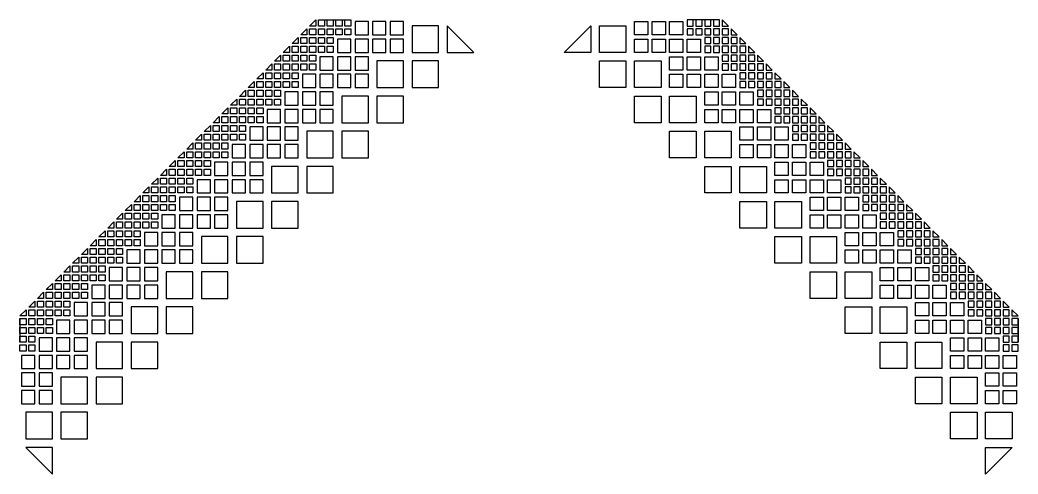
# Model space of a CAD drawing. Header units: inches. Extents: x -13.8 to 13.8, y -19.6 to 17.4.
# Drawn here: x -9.869 to -8.18, y -19.592 to -18.825 of the extents above; entities that cross this region are included whole.
import ezdxf

# ---------------------------------------------------------------- set-up
doc = ezdxf.new("R2010")
doc.units = ezdxf.units.IN
doc.header["$MEASUREMENT"] = 0

msp = doc.modelspace()

# ---------------------------------------------------------------- linework, layer by layer
for p, q in [((-9.364, -18.8246), (-9.3091, -18.8246)), ((-8.6853, -18.8246), (-8.7402, -18.8246)), ((-9.8689, -19.3295), (-9.8689, -19.3695)), ((-8.1804, -19.3295), (-8.1804, -19.3695))]:
    msp.add_line(p, q)
for points in [[(-9.3685, -18.8349), (-9.3788, -18.8349), (-9.3685, -18.8246)], [(-9.364, -18.8349), (-9.364, -18.8246), (-9.3536, -18.8246), (-9.3536, -18.8349)], [(-9.3491, -18.8349), (-9.3491, -18.8246), (-9.3388, -18.8246), (-9.3388, -18.8349)], [(-9.3343, -18.8349), (-9.3343, -18.8246), (-9.3239, -18.8246), (-9.3239, -18.8349)], [(-9.3194, -18.8246), (-9.3091, -18.8246), (-9.3091, -18.8349), (-9.3194, -18.8349)], [(-8.7299, -18.8246), (-8.7402, -18.8246), (-8.7402, -18.8349), (-8.7299, -18.8349)], [(-8.715, -18.8349), (-8.715, -18.8246), (-8.7254, -18.8246), (-8.7254, -18.8349)], [(-8.7002, -18.8349), (-8.7002, -18.8246), (-8.7105, -18.8246), (-8.7105, -18.8349)], [(-8.6853, -18.8349), (-8.6853, -18.8246), (-8.6957, -18.8246), (-8.6957, -18.8349)], [(-8.6808, -18.8349), (-8.6705, -18.8349), (-8.6808, -18.8246)], [(-9.3833, -18.8498), (-9.3937, -18.8498), (-9.3833, -18.8394)], [(-9.3788, -18.8498), (-9.3788, -18.8394), (-9.3685, -18.8394), (-9.3685, -18.8498)], [(-9.364, -18.8498), (-9.364, -18.8394), (-9.3536, -18.8394), (-9.3536, -18.8498)], [(-9.3491, -18.8498), (-9.3491, -18.8394), (-9.3388, -18.8394), (-9.3388, -18.8498)], [(-9.3239, -18.8394), (-9.3239, -18.8498), (-9.3343, -18.8498), (-9.3343, -18.8394)], [(-9.3091, -18.8498), (-9.3194, -18.8498), (-9.3194, -18.8394), (-9.3091, -18.8394)], [(-9.3019, -18.8498), (-9.2794, -18.8498), (-9.2794, -18.8273), (-9.3019, -18.8273)], [(-9.2497, -18.8498), (-9.2497, -18.8273), (-9.2722, -18.8273), (-9.2722, -18.8498)], [(-9.2425, -18.8498), (-9.22, -18.8498), (-9.22, -18.8273), (-9.2425, -18.8273)], [(-9.2056, -18.8345), (-9.2056, -18.8795), (-9.1606, -18.8795), (-9.1606, -18.8345)], [(-9.1462, -18.8795), (-9.1012, -18.8795), (-9.1462, -18.8345)], [(-8.9031, -18.8795), (-8.9481, -18.8795), (-8.9031, -18.8345)], [(-8.8437, -18.8345), (-8.8437, -18.8795), (-8.8887, -18.8795), (-8.8887, -18.8345)], [(-8.8068, -18.8498), (-8.8293, -18.8498), (-8.8293, -18.8273), (-8.8068, -18.8273)], [(-8.7996, -18.8498), (-8.7996, -18.8273), (-8.7771, -18.8273), (-8.7771, -18.8498)], [(-8.7474, -18.8498), (-8.7699, -18.8498), (-8.7699, -18.8273), (-8.7474, -18.8273)], [(-8.7402, -18.8498), (-8.7299, -18.8498), (-8.7299, -18.8394), (-8.7402, -18.8394)], [(-8.7254, -18.8394), (-8.7254, -18.8498), (-8.715, -18.8498), (-8.715, -18.8394)], [(-8.7002, -18.8498), (-8.7002, -18.8394), (-8.7105, -18.8394), (-8.7105, -18.8498)], [(-8.6853, -18.8498), (-8.6853, -18.8394), (-8.6957, -18.8394), (-8.6957, -18.8498)], [(-8.6705, -18.8498), (-8.6705, -18.8394), (-8.6808, -18.8394), (-8.6808, -18.8498)], [(-8.666, -18.8498), (-8.6556, -18.8498), (-8.666, -18.8394)], [(-9.3982, -18.8646), (-9.4085, -18.8646), (-9.3982, -18.8543)], [(-9.3937, -18.8646), (-9.3937, -18.8543), (-9.3833, -18.8543), (-9.3833, -18.8646)], [(-9.3788, -18.8646), (-9.3788, -18.8543), (-9.3685, -18.8543), (-9.3685, -18.8646)], [(-9.364, -18.8646), (-9.364, -18.8543), (-9.3536, -18.8543), (-9.3536, -18.8646)], [(-9.3491, -18.8543), (-9.3388, -18.8543), (-9.3388, -18.8646), (-9.3491, -18.8646)], [(-9.3316, -18.8795), (-9.3091, -18.8795), (-9.3091, -18.857), (-9.3316, -18.857)], [(-9.2794, -18.8795), (-9.2794, -18.857), (-9.3019, -18.857), (-9.3019, -18.8795)], [(-9.2722, -18.8795), (-9.2497, -18.8795), (-9.2497, -18.857), (-9.2722, -18.857)], [(-9.22, -18.8795), (-9.22, -18.857), (-9.2425, -18.857), (-9.2425, -18.8795)], [(-8.8293, -18.8795), (-8.8293, -18.857), (-8.8068, -18.857), (-8.8068, -18.8795)], [(-8.7771, -18.8795), (-8.7996, -18.8795), (-8.7996, -18.857), (-8.7771, -18.857)], [(-8.7699, -18.8795), (-8.7699, -18.857), (-8.7474, -18.857), (-8.7474, -18.8795)], [(-8.7177, -18.8795), (-8.7402, -18.8795), (-8.7402, -18.857), (-8.7177, -18.857)], [(-8.7002, -18.8543), (-8.7105, -18.8543), (-8.7105, -18.8646), (-8.7002, -18.8646)], [(-8.6853, -18.8646), (-8.6853, -18.8543), (-8.6957, -18.8543), (-8.6957, -18.8646)], [(-8.6705, -18.8646), (-8.6705, -18.8543), (-8.6808, -18.8543), (-8.6808, -18.8646)], [(-8.6556, -18.8646), (-8.6556, -18.8543), (-8.666, -18.8543), (-8.666, -18.8646)], [(-8.6511, -18.8646), (-8.6408, -18.8646), (-8.6511, -18.8543)], [(-9.413, -18.8795), (-9.4234, -18.8795), (-9.413, -18.8691)], [(-9.4085, -18.8795), (-9.4085, -18.8691), (-9.3982, -18.8691), (-9.3982, -18.8795)], [(-9.3937, -18.8795), (-9.3937, -18.8691), (-9.3833, -18.8691), (-9.3833, -18.8795)], [(-9.3788, -18.8795), (-9.3788, -18.8691), (-9.3685, -18.8691), (-9.3685, -18.8795)], [(-9.3536, -18.8691), (-9.3536, -18.8795), (-9.364, -18.8795), (-9.364, -18.8691)], [(-9.3388, -18.8795), (-9.3491, -18.8795), (-9.3491, -18.8691), (-9.3388, -18.8691)], [(-8.7105, -18.8795), (-8.7002, -18.8795), (-8.7002, -18.8691), (-8.7105, -18.8691)], [(-8.6957, -18.8691), (-8.6957, -18.8795), (-8.6853, -18.8795), (-8.6853, -18.8691)], [(-8.6705, -18.8795), (-8.6705, -18.8691), (-8.6808, -18.8691), (-8.6808, -18.8795)], [(-8.6556, -18.8795), (-8.6556, -18.8691), (-8.666, -18.8691), (-8.666, -18.8795)], [(-8.6408, -18.8795), (-8.6408, -18.8691), (-8.6511, -18.8691), (-8.6511, -18.8795)], [(-8.6363, -18.8795), (-8.6259, -18.8795), (-8.6363, -18.8691)], [(-9.4279, -18.8943), (-9.4382, -18.8943), (-9.4279, -18.884)], [(-9.4234, -18.8943), (-9.4234, -18.884), (-9.413, -18.884), (-9.413, -18.8943)], [(-9.4085, -18.8943), (-9.4085, -18.884), (-9.3982, -18.884), (-9.3982, -18.8943)], [(-9.3937, -18.8943), (-9.3937, -18.884), (-9.3833, -18.884), (-9.3833, -18.8943)], [(-9.3788, -18.884), (-9.3685, -18.884), (-9.3685, -18.8943), (-9.3788, -18.8943)], [(-9.3613, -18.9092), (-9.3388, -18.9092), (-9.3388, -18.8867), (-9.3613, -18.8867)], [(-9.3091, -18.9092), (-9.3091, -18.8867), (-9.3316, -18.8867), (-9.3316, -18.9092)], [(-9.3019, -18.9092), (-9.2794, -18.9092), (-9.2794, -18.8867), (-9.3019, -18.8867)], [(-8.7474, -18.9092), (-8.7699, -18.9092), (-8.7699, -18.8867), (-8.7474, -18.8867)], [(-8.7402, -18.9092), (-8.7402, -18.8867), (-8.7177, -18.8867), (-8.7177, -18.9092)], [(-8.688, -18.9092), (-8.7105, -18.9092), (-8.7105, -18.8867), (-8.688, -18.8867)], [(-8.6705, -18.884), (-8.6808, -18.884), (-8.6808, -18.8943), (-8.6705, -18.8943)], [(-8.6556, -18.8943), (-8.6556, -18.884), (-8.666, -18.884), (-8.666, -18.8943)], [(-8.6408, -18.8943), (-8.6408, -18.884), (-8.6511, -18.884), (-8.6511, -18.8943)], [(-8.6259, -18.8943), (-8.6259, -18.884), (-8.6363, -18.884), (-8.6363, -18.8943)], [(-8.6214, -18.8943), (-8.6111, -18.8943), (-8.6214, -18.884)], [(-9.4427, -18.9092), (-9.4531, -18.9092), (-9.4427, -18.8988)], [(-9.4382, -18.9092), (-9.4382, -18.8988), (-9.4279, -18.8988), (-9.4279, -18.9092)], [(-9.4234, -18.9092), (-9.4234, -18.8988), (-9.413, -18.8988), (-9.413, -18.9092)], [(-9.4085, -18.9092), (-9.4085, -18.8988), (-9.3982, -18.8988), (-9.3982, -18.9092)], [(-9.3833, -18.8988), (-9.3833, -18.9092), (-9.3937, -18.9092), (-9.3937, -18.8988)], [(-9.3685, -18.9092), (-9.3788, -18.9092), (-9.3788, -18.8988), (-9.3685, -18.8988)], [(-9.22, -18.8939), (-9.265, -18.8939), (-9.265, -18.9389), (-9.22, -18.9389)], [(-9.2056, -18.9389), (-9.1606, -18.9389), (-9.1606, -18.8939), (-9.2056, -18.8939)], [(-8.8437, -18.9389), (-8.8887, -18.9389), (-8.8887, -18.8939), (-8.8437, -18.8939)], [(-8.8293, -18.8939), (-8.7843, -18.8939), (-8.7843, -18.9389), (-8.8293, -18.9389)], [(-8.6808, -18.9092), (-8.6705, -18.9092), (-8.6705, -18.8988), (-8.6808, -18.8988)], [(-8.666, -18.8988), (-8.666, -18.9092), (-8.6556, -18.9092), (-8.6556, -18.8988)], [(-8.6408, -18.9092), (-8.6408, -18.8988), (-8.6511, -18.8988), (-8.6511, -18.9092)], [(-8.6259, -18.9092), (-8.6259, -18.8988), (-8.6363, -18.8988), (-8.6363, -18.9092)], [(-8.6111, -18.9092), (-8.6111, -18.8988), (-8.6214, -18.8988), (-8.6214, -18.9092)], [(-8.6066, -18.9092), (-8.5962, -18.9092), (-8.6066, -18.8988)], [(-9.4576, -18.924), (-9.4679, -18.924), (-9.4576, -18.9137)], [(-9.4531, -18.924), (-9.4531, -18.9137), (-9.4427, -18.9137), (-9.4427, -18.924)], [(-9.4382, -18.924), (-9.4382, -18.9137), (-9.4279, -18.9137), (-9.4279, -18.924)], [(-9.4234, -18.924), (-9.4234, -18.9137), (-9.413, -18.9137), (-9.413, -18.924)], [(-9.4085, -18.9137), (-9.3982, -18.9137), (-9.3982, -18.924), (-9.4085, -18.924)], [(-9.391, -18.9389), (-9.3685, -18.9389), (-9.3685, -18.9164), (-9.391, -18.9164)], [(-9.3388, -18.9389), (-9.3388, -18.9164), (-9.3613, -18.9164), (-9.3613, -18.9389)], [(-9.3316, -18.9389), (-9.3091, -18.9389), (-9.3091, -18.9164), (-9.3316, -18.9164)], [(-9.2794, -18.9389), (-9.2794, -18.9164), (-9.3019, -18.9164), (-9.3019, -18.9389)], [(-8.7699, -18.9389), (-8.7699, -18.9164), (-8.7474, -18.9164), (-8.7474, -18.9389)], [(-8.7177, -18.9389), (-8.7402, -18.9389), (-8.7402, -18.9164), (-8.7177, -18.9164)], [(-8.7105, -18.9389), (-8.7105, -18.9164), (-8.688, -18.9164), (-8.688, -18.9389)], [(-8.6583, -18.9389), (-8.6808, -18.9389), (-8.6808, -18.9164), (-8.6583, -18.9164)], [(-8.6408, -18.9137), (-8.6511, -18.9137), (-8.6511, -18.924), (-8.6408, -18.924)], [(-8.6259, -18.924), (-8.6259, -18.9137), (-8.6363, -18.9137), (-8.6363, -18.924)], [(-8.6111, -18.924), (-8.6111, -18.9137), (-8.6214, -18.9137), (-8.6214, -18.924)], [(-8.5962, -18.924), (-8.5962, -18.9137), (-8.6066, -18.9137), (-8.6066, -18.924)], [(-8.5917, -18.924), (-8.5814, -18.924), (-8.5917, -18.9137)], [(-9.4873, -18.9537), (-9.4976, -18.9537), (-9.4873, -18.9434)], [(-9.4724, -18.9389), (-9.4828, -18.9389), (-9.4724, -18.9285)], [(-9.4828, -18.9537), (-9.4828, -18.9434), (-9.4724, -18.9434), (-9.4724, -18.9537)], [(-9.4679, -18.9389), (-9.4679, -18.9285), (-9.4576, -18.9285), (-9.4576, -18.9389)], [(-9.4679, -18.9537), (-9.4679, -18.9434), (-9.4576, -18.9434), (-9.4576, -18.9537)], [(-9.4531, -18.9389), (-9.4531, -18.9285), (-9.4427, -18.9285), (-9.4427, -18.9389)], [(-9.4531, -18.9537), (-9.4531, -18.9434), (-9.4427, -18.9434), (-9.4427, -18.9537)], [(-9.4382, -18.9389), (-9.4382, -18.9285), (-9.4279, -18.9285), (-9.4279, -18.9389)], [(-9.4382, -18.9434), (-9.4279, -18.9434), (-9.4279, -18.9537), (-9.4382, -18.9537)], [(-9.413, -18.9285), (-9.413, -18.9389), (-9.4234, -18.9389), (-9.4234, -18.9285)], [(-9.3982, -18.9389), (-9.4085, -18.9389), (-9.4085, -18.9285), (-9.3982, -18.9285)], [(-8.6511, -18.9389), (-8.6408, -18.9389), (-8.6408, -18.9285), (-8.6511, -18.9285)], [(-8.6363, -18.9285), (-8.6363, -18.9389), (-8.6259, -18.9389), (-8.6259, -18.9285)], [(-8.6111, -18.9389), (-8.6111, -18.9285), (-8.6214, -18.9285), (-8.6214, -18.9389)], [(-8.6111, -18.9434), (-8.6214, -18.9434), (-8.6214, -18.9537), (-8.6111, -18.9537)], [(-8.5962, -18.9389), (-8.5962, -18.9285), (-8.6066, -18.9285), (-8.6066, -18.9389)], [(-8.5962, -18.9537), (-8.5962, -18.9434), (-8.6066, -18.9434), (-8.6066, -18.9537)], [(-8.5814, -18.9389), (-8.5814, -18.9285), (-8.5917, -18.9285), (-8.5917, -18.9389)], [(-8.5814, -18.9537), (-8.5814, -18.9434), (-8.5917, -18.9434), (-8.5917, -18.9537)], [(-8.5769, -18.9389), (-8.5665, -18.9389), (-8.5769, -18.9285)], [(-8.5665, -18.9537), (-8.5665, -18.9434), (-8.5769, -18.9434), (-8.5769, -18.9537)], [(-8.562, -18.9537), (-8.5517, -18.9537), (-8.562, -18.9434)], [(-9.5021, -18.9686), (-9.5125, -18.9686), (-9.5021, -18.9582)], [(-9.4976, -18.9686), (-9.4976, -18.9582), (-9.4873, -18.9582), (-9.4873, -18.9686)], [(-9.4828, -18.9686), (-9.4828, -18.9582), (-9.4724, -18.9582), (-9.4724, -18.9686)], [(-9.4679, -18.9686), (-9.4679, -18.9582), (-9.4576, -18.9582), (-9.4576, -18.9686)], [(-9.4427, -18.9582), (-9.4427, -18.9686), (-9.4531, -18.9686), (-9.4531, -18.9582)], [(-9.4279, -18.9686), (-9.4382, -18.9686), (-9.4382, -18.9582), (-9.4279, -18.9582)], [(-9.4207, -18.9686), (-9.3982, -18.9686), (-9.3982, -18.9461), (-9.4207, -18.9461)], [(-9.3685, -18.9686), (-9.3685, -18.9461), (-9.391, -18.9461), (-9.391, -18.9686)], [(-9.3613, -18.9686), (-9.3388, -18.9686), (-9.3388, -18.9461), (-9.3613, -18.9461)], [(-9.2794, -18.9533), (-9.3244, -18.9533), (-9.3244, -18.9983), (-9.2794, -18.9983)], [(-9.265, -18.9533), (-9.265, -18.9983), (-9.22, -18.9983), (-9.22, -18.9533)], [(-8.7843, -18.9533), (-8.7843, -18.9983), (-8.8293, -18.9983), (-8.8293, -18.9533)], [(-8.7699, -18.9533), (-8.7249, -18.9533), (-8.7249, -18.9983), (-8.7699, -18.9983)], [(-8.688, -18.9686), (-8.7105, -18.9686), (-8.7105, -18.9461), (-8.688, -18.9461)], [(-8.6808, -18.9686), (-8.6808, -18.9461), (-8.6583, -18.9461), (-8.6583, -18.9686)], [(-8.6286, -18.9686), (-8.6511, -18.9686), (-8.6511, -18.9461), (-8.6286, -18.9461)], [(-8.6214, -18.9686), (-8.6111, -18.9686), (-8.6111, -18.9582), (-8.6214, -18.9582)], [(-8.6066, -18.9582), (-8.6066, -18.9686), (-8.5962, -18.9686), (-8.5962, -18.9582)], [(-8.5814, -18.9686), (-8.5814, -18.9582), (-8.5917, -18.9582), (-8.5917, -18.9686)], [(-8.5665, -18.9686), (-8.5665, -18.9582), (-8.5769, -18.9582), (-8.5769, -18.9686)], [(-8.5517, -18.9686), (-8.5517, -18.9582), (-8.562, -18.9582), (-8.562, -18.9686)], [(-8.5472, -18.9686), (-8.5368, -18.9686), (-8.5472, -18.9582)], [(-9.517, -18.9834), (-9.5273, -18.9834), (-9.517, -18.9731)], [(-9.5125, -18.9834), (-9.5125, -18.9731), (-9.5021, -18.9731), (-9.5021, -18.9834)], [(-9.4976, -18.9834), (-9.4976, -18.9731), (-9.4873, -18.9731), (-9.4873, -18.9834)], [(-9.4828, -18.9834), (-9.4828, -18.9731), (-9.4724, -18.9731), (-9.4724, -18.9834)], [(-9.4679, -18.9731), (-9.4576, -18.9731), (-9.4576, -18.9834), (-9.4679, -18.9834)], [(-9.4504, -18.9983), (-9.4279, -18.9983), (-9.4279, -18.9758), (-9.4504, -18.9758)], [(-9.3982, -18.9983), (-9.3982, -18.9758), (-9.4207, -18.9758), (-9.4207, -18.9983)], [(-9.391, -18.9983), (-9.3685, -18.9983), (-9.3685, -18.9758), (-9.391, -18.9758)], [(-9.3388, -18.9983), (-9.3388, -18.9758), (-9.3613, -18.9758), (-9.3613, -18.9983)], [(-8.7105, -18.9983), (-8.7105, -18.9758), (-8.688, -18.9758), (-8.688, -18.9983)], [(-8.6583, -18.9983), (-8.6808, -18.9983), (-8.6808, -18.9758), (-8.6583, -18.9758)], [(-8.6511, -18.9983), (-8.6511, -18.9758), (-8.6286, -18.9758), (-8.6286, -18.9983)], [(-8.5989, -18.9983), (-8.6214, -18.9983), (-8.6214, -18.9758), (-8.5989, -18.9758)], [(-8.5814, -18.9731), (-8.5917, -18.9731), (-8.5917, -18.9834), (-8.5814, -18.9834)], [(-8.5665, -18.9834), (-8.5665, -18.9731), (-8.5769, -18.9731), (-8.5769, -18.9834)], [(-8.5517, -18.9834), (-8.5517, -18.9731), (-8.562, -18.9731), (-8.562, -18.9834)], [(-8.5368, -18.9834), (-8.5368, -18.9731), (-8.5472, -18.9731), (-8.5472, -18.9834)], [(-8.5323, -18.9834), (-8.522, -18.9834), (-8.5323, -18.9731)], [(-9.5318, -18.9983), (-9.5422, -18.9983), (-9.5318, -18.9879)], [(-9.5273, -18.9983), (-9.5273, -18.9879), (-9.517, -18.9879), (-9.517, -18.9983)], [(-9.5125, -18.9983), (-9.5125, -18.9879), (-9.5021, -18.9879), (-9.5021, -18.9983)], [(-9.4976, -18.9983), (-9.4976, -18.9879), (-9.4873, -18.9879), (-9.4873, -18.9983)], [(-9.4724, -18.9879), (-9.4724, -18.9983), (-9.4828, -18.9983), (-9.4828, -18.9879)], [(-9.4576, -18.9983), (-9.4679, -18.9983), (-9.4679, -18.9879), (-9.4576, -18.9879)], [(-8.5917, -18.9983), (-8.5814, -18.9983), (-8.5814, -18.9879), (-8.5917, -18.9879)], [(-8.5769, -18.9879), (-8.5769, -18.9983), (-8.5665, -18.9983), (-8.5665, -18.9879)], [(-8.5517, -18.9983), (-8.5517, -18.9879), (-8.562, -18.9879), (-8.562, -18.9983)], [(-8.5368, -18.9983), (-8.5368, -18.9879), (-8.5472, -18.9879), (-8.5472, -18.9983)], [(-8.522, -18.9983), (-8.522, -18.9879), (-8.5323, -18.9879), (-8.5323, -18.9983)], [(-8.5175, -18.9983), (-8.5071, -18.9983), (-8.5175, -18.9879)], [(-9.5467, -19.0131), (-9.557, -19.0131), (-9.5467, -19.0028)], [(-9.5422, -19.0131), (-9.5422, -19.0028), (-9.5318, -19.0028), (-9.5318, -19.0131)], [(-9.5273, -19.0131), (-9.5273, -19.0028), (-9.517, -19.0028), (-9.517, -19.0131)], [(-9.5125, -19.0131), (-9.5125, -19.0028), (-9.5021, -19.0028), (-9.5021, -19.0131)], [(-9.4976, -19.0028), (-9.4873, -19.0028), (-9.4873, -19.0131), (-9.4976, -19.0131)], [(-9.4576, -19.028), (-9.4576, -19.0055), (-9.4801, -19.0055), (-9.4801, -19.028)], [(-9.4279, -19.028), (-9.4279, -19.0055), (-9.4504, -19.0055), (-9.4504, -19.028)], [(-9.4207, -19.028), (-9.3982, -19.028), (-9.3982, -19.0055), (-9.4207, -19.0055)], [(-8.6286, -19.028), (-8.6511, -19.028), (-8.6511, -19.0055), (-8.6286, -19.0055)], [(-8.6214, -19.028), (-8.6214, -19.0055), (-8.5989, -19.0055), (-8.5989, -19.028)], [(-8.5917, -19.028), (-8.5917, -19.0055), (-8.5692, -19.0055), (-8.5692, -19.028)], [(-8.5517, -19.0028), (-8.562, -19.0028), (-8.562, -19.0131), (-8.5517, -19.0131)], [(-8.5368, -19.0131), (-8.5368, -19.0028), (-8.5472, -19.0028), (-8.5472, -19.0131)], [(-8.522, -19.0131), (-8.522, -19.0028), (-8.5323, -19.0028), (-8.5323, -19.0131)], [(-8.5071, -19.0131), (-8.5071, -19.0028), (-8.5175, -19.0028), (-8.5175, -19.0131)], [(-8.5026, -19.0131), (-8.4923, -19.0131), (-8.5026, -19.0028)], [(-9.5615, -19.028), (-9.5719, -19.028), (-9.5615, -19.0176)], [(-9.557, -19.028), (-9.557, -19.0176), (-9.5467, -19.0176), (-9.5467, -19.028)], [(-9.5422, -19.028), (-9.5422, -19.0176), (-9.5318, -19.0176), (-9.5318, -19.028)], [(-9.5273, -19.028), (-9.5273, -19.0176), (-9.517, -19.0176), (-9.517, -19.028)], [(-9.5021, -19.0176), (-9.5021, -19.028), (-9.5125, -19.028), (-9.5125, -19.0176)], [(-9.4873, -19.028), (-9.4976, -19.028), (-9.4976, -19.0176), (-9.4873, -19.0176)], [(-9.3388, -19.0127), (-9.3838, -19.0127), (-9.3838, -19.0577), (-9.3388, -19.0577)], [(-9.3244, -19.0127), (-9.3244, -19.0577), (-9.2794, -19.0577), (-9.2794, -19.0127)], [(-8.7249, -19.0127), (-8.7249, -19.0577), (-8.7699, -19.0577), (-8.7699, -19.0127)], [(-8.7105, -19.0127), (-8.6655, -19.0127), (-8.6655, -19.0577), (-8.7105, -19.0577)], [(-8.562, -19.028), (-8.5517, -19.028), (-8.5517, -19.0176), (-8.562, -19.0176)], [(-8.5472, -19.0176), (-8.5472, -19.028), (-8.5368, -19.028), (-8.5368, -19.0176)], [(-8.522, -19.028), (-8.522, -19.0176), (-8.5323, -19.0176), (-8.5323, -19.028)], [(-8.5071, -19.028), (-8.5071, -19.0176), (-8.5175, -19.0176), (-8.5175, -19.028)], [(-8.4923, -19.028), (-8.4923, -19.0176), (-8.5026, -19.0176), (-8.5026, -19.028)], [(-8.4878, -19.028), (-8.4774, -19.028), (-8.4878, -19.0176)], [(-9.5764, -19.0428), (-9.5867, -19.0428), (-9.5764, -19.0325)], [(-9.5719, -19.0428), (-9.5719, -19.0325), (-9.5615, -19.0325), (-9.5615, -19.0428)], [(-9.557, -19.0428), (-9.557, -19.0325), (-9.5467, -19.0325), (-9.5467, -19.0428)], [(-9.5422, -19.0428), (-9.5422, -19.0325), (-9.5318, -19.0325), (-9.5318, -19.0428)], [(-9.5273, -19.0325), (-9.517, -19.0325), (-9.517, -19.0428), (-9.5273, -19.0428)], [(-9.4873, -19.0577), (-9.4873, -19.0352), (-9.5098, -19.0352), (-9.5098, -19.0577)], [(-9.4576, -19.0577), (-9.4576, -19.0352), (-9.4801, -19.0352), (-9.4801, -19.0577)], [(-9.4504, -19.0577), (-9.4279, -19.0577), (-9.4279, -19.0352), (-9.4504, -19.0352)], [(-9.3982, -19.0577), (-9.3982, -19.0352), (-9.4207, -19.0352), (-9.4207, -19.0577)], [(-8.6511, -19.0577), (-8.6511, -19.0352), (-8.6286, -19.0352), (-8.6286, -19.0577)], [(-8.5989, -19.0577), (-8.6214, -19.0577), (-8.6214, -19.0352), (-8.5989, -19.0352)], [(-8.5917, -19.0577), (-8.5917, -19.0352), (-8.5692, -19.0352), (-8.5692, -19.0577)], [(-8.562, -19.0577), (-8.562, -19.0352), (-8.5395, -19.0352), (-8.5395, -19.0577)], [(-8.522, -19.0325), (-8.5323, -19.0325), (-8.5323, -19.0428), (-8.522, -19.0428)], [(-8.5071, -19.0428), (-8.5071, -19.0325), (-8.5175, -19.0325), (-8.5175, -19.0428)], [(-8.4923, -19.0428), (-8.4923, -19.0325), (-8.5026, -19.0325), (-8.5026, -19.0428)], [(-8.4774, -19.0428), (-8.4774, -19.0325), (-8.4878, -19.0325), (-8.4878, -19.0428)], [(-8.4729, -19.0428), (-8.4626, -19.0428), (-8.4729, -19.0325)], [(-9.6061, -19.0725), (-9.6164, -19.0725), (-9.6061, -19.0622)], [(-9.5912, -19.0577), (-9.6016, -19.0577), (-9.5912, -19.0473)], [(-9.6016, -19.0725), (-9.6016, -19.0622), (-9.5912, -19.0622), (-9.5912, -19.0725)], [(-9.5867, -19.0577), (-9.5867, -19.0473), (-9.5764, -19.0473), (-9.5764, -19.0577)], [(-9.5867, -19.0725), (-9.5867, -19.0622), (-9.5764, -19.0622), (-9.5764, -19.0725)], [(-9.5719, -19.0577), (-9.5719, -19.0473), (-9.5615, -19.0473), (-9.5615, -19.0577)], [(-9.5719, -19.0725), (-9.5719, -19.0622), (-9.5615, -19.0622), (-9.5615, -19.0725)], [(-9.557, -19.0577), (-9.557, -19.0473), (-9.5467, -19.0473), (-9.5467, -19.0577)], [(-9.557, -19.0622), (-9.5467, -19.0622), (-9.5467, -19.0725), (-9.557, -19.0725)], [(-9.5318, -19.0473), (-9.5318, -19.0577), (-9.5422, -19.0577), (-9.5422, -19.0473)], [(-9.517, -19.0577), (-9.5273, -19.0577), (-9.5273, -19.0473), (-9.517, -19.0473)], [(-8.5323, -19.0577), (-8.522, -19.0577), (-8.522, -19.0473), (-8.5323, -19.0473)], [(-8.5175, -19.0473), (-8.5175, -19.0577), (-8.5071, -19.0577), (-8.5071, -19.0473)], [(-8.4923, -19.0577), (-8.4923, -19.0473), (-8.5026, -19.0473), (-8.5026, -19.0577)], [(-8.4923, -19.0622), (-8.5026, -19.0622), (-8.5026, -19.0725), (-8.4923, -19.0725)], [(-8.4774, -19.0577), (-8.4774, -19.0473), (-8.4878, -19.0473), (-8.4878, -19.0577)], [(-8.4774, -19.0725), (-8.4774, -19.0622), (-8.4878, -19.0622), (-8.4878, -19.0725)], [(-8.4626, -19.0577), (-8.4626, -19.0473), (-8.4729, -19.0473), (-8.4729, -19.0577)], [(-8.4626, -19.0725), (-8.4626, -19.0622), (-8.4729, -19.0622), (-8.4729, -19.0725)], [(-8.4581, -19.0577), (-8.4477, -19.0577), (-8.4581, -19.0473)], [(-8.4477, -19.0725), (-8.4477, -19.0622), (-8.4581, -19.0622), (-8.4581, -19.0725)], [(-8.4432, -19.0725), (-8.4329, -19.0725), (-8.4432, -19.0622)], [(-9.6209, -19.0874), (-9.6313, -19.0874), (-9.6209, -19.077)], [(-9.6164, -19.0874), (-9.6164, -19.077), (-9.6061, -19.077), (-9.6061, -19.0874)], [(-9.6016, -19.0874), (-9.6016, -19.077), (-9.5912, -19.077), (-9.5912, -19.0874)], [(-9.5867, -19.0874), (-9.5867, -19.077), (-9.5764, -19.077), (-9.5764, -19.0874)], [(-9.5615, -19.077), (-9.5615, -19.0874), (-9.5719, -19.0874), (-9.5719, -19.077)], [(-9.5467, -19.0874), (-9.557, -19.0874), (-9.557, -19.077), (-9.5467, -19.077)], [(-9.5395, -19.0874), (-9.517, -19.0874), (-9.517, -19.0649), (-9.5395, -19.0649)], [(-9.4873, -19.0874), (-9.4873, -19.0649), (-9.5098, -19.0649), (-9.5098, -19.0874)], [(-9.4801, -19.0874), (-9.4576, -19.0874), (-9.4576, -19.0649), (-9.4801, -19.0649)], [(-9.4432, -19.0721), (-9.4432, -19.1171), (-9.3982, -19.1171), (-9.3982, -19.0721)], [(-9.3838, -19.0721), (-9.3838, -19.1171), (-9.3388, -19.1171), (-9.3388, -19.0721)], [(-8.6655, -19.0721), (-8.6655, -19.1171), (-8.7105, -19.1171), (-8.7105, -19.0721)], [(-8.6061, -19.0721), (-8.6061, -19.1171), (-8.6511, -19.1171), (-8.6511, -19.0721)], [(-8.5692, -19.0874), (-8.5917, -19.0874), (-8.5917, -19.0649), (-8.5692, -19.0649)], [(-8.562, -19.0874), (-8.562, -19.0649), (-8.5395, -19.0649), (-8.5395, -19.0874)], [(-8.5098, -19.0874), (-8.5323, -19.0874), (-8.5323, -19.0649), (-8.5098, -19.0649)], [(-8.5026, -19.0874), (-8.4923, -19.0874), (-8.4923, -19.077), (-8.5026, -19.077)], [(-8.4878, -19.077), (-8.4878, -19.0874), (-8.4774, -19.0874), (-8.4774, -19.077)], [(-8.4626, -19.0874), (-8.4626, -19.077), (-8.4729, -19.077), (-8.4729, -19.0874)], [(-8.4477, -19.0874), (-8.4477, -19.077), (-8.4581, -19.077), (-8.4581, -19.0874)], [(-8.4329, -19.0874), (-8.4329, -19.077), (-8.4432, -19.077), (-8.4432, -19.0874)], [(-8.4284, -19.0874), (-8.418, -19.0874), (-8.4284, -19.077)], [(-9.6358, -19.1022), (-9.6461, -19.1022), (-9.6358, -19.0919)], [(-9.6313, -19.1022), (-9.6313, -19.0919), (-9.6209, -19.0919), (-9.6209, -19.1022)], [(-9.6164, -19.1022), (-9.6164, -19.0919), (-9.6061, -19.0919), (-9.6061, -19.1022)], [(-9.6016, -19.1022), (-9.6016, -19.0919), (-9.5912, -19.0919), (-9.5912, -19.1022)], [(-9.5867, -19.0919), (-9.5764, -19.0919), (-9.5764, -19.1022), (-9.5867, -19.1022)], [(-9.5692, -19.1171), (-9.5467, -19.1171), (-9.5467, -19.0946), (-9.5692, -19.0946)], [(-9.517, -19.1171), (-9.517, -19.0946), (-9.5395, -19.0946), (-9.5395, -19.1171)], [(-9.5098, -19.1171), (-9.4873, -19.1171), (-9.4873, -19.0946), (-9.5098, -19.0946)], [(-9.4576, -19.1171), (-9.4576, -19.0946), (-9.4801, -19.0946), (-9.4801, -19.1171)], [(-8.5917, -19.1171), (-8.5917, -19.0946), (-8.5692, -19.0946), (-8.5692, -19.1171)], [(-8.5395, -19.1171), (-8.562, -19.1171), (-8.562, -19.0946), (-8.5395, -19.0946)], [(-8.5323, -19.1171), (-8.5323, -19.0946), (-8.5098, -19.0946), (-8.5098, -19.1171)], [(-8.4801, -19.1171), (-8.5026, -19.1171), (-8.5026, -19.0946), (-8.4801, -19.0946)], [(-8.4626, -19.0919), (-8.4729, -19.0919), (-8.4729, -19.1022), (-8.4626, -19.1022)], [(-8.4477, -19.1022), (-8.4477, -19.0919), (-8.4581, -19.0919), (-8.4581, -19.1022)], [(-8.4329, -19.1022), (-8.4329, -19.0919), (-8.4432, -19.0919), (-8.4432, -19.1022)], [(-8.418, -19.1022), (-8.418, -19.0919), (-8.4284, -19.0919), (-8.4284, -19.1022)], [(-8.4135, -19.1022), (-8.4032, -19.1022), (-8.4135, -19.0919)], [(-9.6506, -19.1171), (-9.661, -19.1171), (-9.6506, -19.1067)], [(-9.6461, -19.1171), (-9.6461, -19.1067), (-9.6358, -19.1067), (-9.6358, -19.1171)], [(-9.6313, -19.1171), (-9.6313, -19.1067), (-9.6209, -19.1067), (-9.6209, -19.1171)], [(-9.6164, -19.1171), (-9.6164, -19.1067), (-9.6061, -19.1067), (-9.6061, -19.1171)], [(-9.5912, -19.1067), (-9.5912, -19.1171), (-9.6016, -19.1171), (-9.6016, -19.1067)], [(-9.5764, -19.1171), (-9.5867, -19.1171), (-9.5867, -19.1067), (-9.5764, -19.1067)], [(-8.4729, -19.1171), (-8.4626, -19.1171), (-8.4626, -19.1067), (-8.4729, -19.1067)], [(-8.4581, -19.1067), (-8.4581, -19.1171), (-8.4477, -19.1171), (-8.4477, -19.1067)], [(-8.4329, -19.1171), (-8.4329, -19.1067), (-8.4432, -19.1067), (-8.4432, -19.1171)], [(-8.418, -19.1171), (-8.418, -19.1067), (-8.4284, -19.1067), (-8.4284, -19.1171)], [(-8.4032, -19.1171), (-8.4032, -19.1067), (-8.4135, -19.1067), (-8.4135, -19.1171)], [(-8.3987, -19.1171), (-8.3883, -19.1171), (-8.3987, -19.1067)], [(-9.6655, -19.1319), (-9.6758, -19.1319), (-9.6655, -19.1216)], [(-9.661, -19.1319), (-9.661, -19.1216), (-9.6506, -19.1216), (-9.6506, -19.1319)], [(-9.6461, -19.1319), (-9.6461, -19.1216), (-9.6358, -19.1216), (-9.6358, -19.1319)], [(-9.6313, -19.1319), (-9.6313, -19.1216), (-9.6209, -19.1216), (-9.6209, -19.1319)], [(-9.6164, -19.1216), (-9.6061, -19.1216), (-9.6061, -19.1319), (-9.6164, -19.1319)], [(-9.5989, -19.1468), (-9.5764, -19.1468), (-9.5764, -19.1243), (-9.5989, -19.1243)], [(-9.5467, -19.1468), (-9.5467, -19.1243), (-9.5692, -19.1243), (-9.5692, -19.1468)], [(-9.5395, -19.1468), (-9.517, -19.1468), (-9.517, -19.1243), (-9.5395, -19.1243)], [(-8.5098, -19.1468), (-8.5323, -19.1468), (-8.5323, -19.1243), (-8.5098, -19.1243)], [(-8.5026, -19.1468), (-8.5026, -19.1243), (-8.4801, -19.1243), (-8.4801, -19.1468)], [(-8.4504, -19.1468), (-8.4729, -19.1468), (-8.4729, -19.1243), (-8.4504, -19.1243)], [(-8.4329, -19.1216), (-8.4432, -19.1216), (-8.4432, -19.1319), (-8.4329, -19.1319)], [(-8.418, -19.1319), (-8.418, -19.1216), (-8.4284, -19.1216), (-8.4284, -19.1319)], [(-8.4032, -19.1319), (-8.4032, -19.1216), (-8.4135, -19.1216), (-8.4135, -19.1319)], [(-8.3883, -19.1319), (-8.3883, -19.1216), (-8.3987, -19.1216), (-8.3987, -19.1319)], [(-8.3838, -19.1319), (-8.3735, -19.1319), (-8.3838, -19.1216)], [(-9.6803, -19.1468), (-9.6907, -19.1468), (-9.6803, -19.1364)], [(-9.6758, -19.1468), (-9.6758, -19.1364), (-9.6655, -19.1364), (-9.6655, -19.1468)], [(-9.661, -19.1468), (-9.661, -19.1364), (-9.6506, -19.1364), (-9.6506, -19.1468)], [(-9.6461, -19.1468), (-9.6461, -19.1364), (-9.6358, -19.1364), (-9.6358, -19.1468)], [(-9.6209, -19.1364), (-9.6209, -19.1468), (-9.6313, -19.1468), (-9.6313, -19.1364)], [(-9.6061, -19.1468), (-9.6164, -19.1468), (-9.6164, -19.1364), (-9.6061, -19.1364)], [(-9.4576, -19.1315), (-9.5026, -19.1315), (-9.5026, -19.1765), (-9.4576, -19.1765)], [(-9.4432, -19.1765), (-9.3982, -19.1765), (-9.3982, -19.1315), (-9.4432, -19.1315)], [(-8.6061, -19.1765), (-8.6511, -19.1765), (-8.6511, -19.1315), (-8.6061, -19.1315)], [(-8.5917, -19.1315), (-8.5467, -19.1315), (-8.5467, -19.1765), (-8.5917, -19.1765)], [(-8.4432, -19.1468), (-8.4329, -19.1468), (-8.4329, -19.1364), (-8.4432, -19.1364)], [(-8.4284, -19.1364), (-8.4284, -19.1468), (-8.418, -19.1468), (-8.418, -19.1364)], [(-8.4032, -19.1468), (-8.4032, -19.1364), (-8.4135, -19.1364), (-8.4135, -19.1468)], [(-8.3883, -19.1468), (-8.3883, -19.1364), (-8.3987, -19.1364), (-8.3987, -19.1468)], [(-8.3735, -19.1468), (-8.3735, -19.1364), (-8.3838, -19.1364), (-8.3838, -19.1468)], [(-8.369, -19.1468), (-8.3586, -19.1468), (-8.369, -19.1364)], [(-9.6952, -19.1616), (-9.7055, -19.1616), (-9.6952, -19.1513)], [(-9.6907, -19.1616), (-9.6907, -19.1513), (-9.6803, -19.1513), (-9.6803, -19.1616)], [(-9.6758, -19.1616), (-9.6758, -19.1513), (-9.6655, -19.1513), (-9.6655, -19.1616)], [(-9.661, -19.1616), (-9.661, -19.1513), (-9.6506, -19.1513), (-9.6506, -19.1616)], [(-9.6461, -19.1513), (-9.6358, -19.1513), (-9.6358, -19.1616), (-9.6461, -19.1616)], [(-9.6286, -19.1765), (-9.6061, -19.1765), (-9.6061, -19.154), (-9.6286, -19.154)], [(-9.5764, -19.1765), (-9.5764, -19.154), (-9.5989, -19.154), (-9.5989, -19.1765)], [(-9.5692, -19.1765), (-9.5467, -19.1765), (-9.5467, -19.154), (-9.5692, -19.154)], [(-9.517, -19.1765), (-9.517, -19.154), (-9.5395, -19.154), (-9.5395, -19.1765)], [(-8.5323, -19.1765), (-8.5323, -19.154), (-8.5098, -19.154), (-8.5098, -19.1765)], [(-8.4801, -19.1765), (-8.5026, -19.1765), (-8.5026, -19.154), (-8.4801, -19.154)], [(-8.4729, -19.1765), (-8.4729, -19.154), (-8.4504, -19.154), (-8.4504, -19.1765)], [(-8.4207, -19.1765), (-8.4432, -19.1765), (-8.4432, -19.154), (-8.4207, -19.154)], [(-8.4032, -19.1513), (-8.4135, -19.1513), (-8.4135, -19.1616), (-8.4032, -19.1616)], [(-8.3883, -19.1616), (-8.3883, -19.1513), (-8.3987, -19.1513), (-8.3987, -19.1616)], [(-8.3735, -19.1616), (-8.3735, -19.1513), (-8.3838, -19.1513), (-8.3838, -19.1616)], [(-8.3586, -19.1616), (-8.3586, -19.1513), (-8.369, -19.1513), (-8.369, -19.1616)], [(-8.3541, -19.1616), (-8.3438, -19.1616), (-8.3541, -19.1513)], [(-9.71, -19.1765), (-9.7204, -19.1765), (-9.71, -19.1661)], [(-9.7055, -19.1765), (-9.7055, -19.1661), (-9.6952, -19.1661), (-9.6952, -19.1765)], [(-9.6907, -19.1765), (-9.6907, -19.1661), (-9.6803, -19.1661), (-9.6803, -19.1765)], [(-9.6758, -19.1765), (-9.6758, -19.1661), (-9.6655, -19.1661), (-9.6655, -19.1765)], [(-9.6506, -19.1661), (-9.6506, -19.1765), (-9.661, -19.1765), (-9.661, -19.1661)], [(-9.6358, -19.1765), (-9.6461, -19.1765), (-9.6461, -19.1661), (-9.6358, -19.1661)], [(-8.4135, -19.1765), (-8.4032, -19.1765), (-8.4032, -19.1661), (-8.4135, -19.1661)], [(-8.3987, -19.1661), (-8.3987, -19.1765), (-8.3883, -19.1765), (-8.3883, -19.1661)], [(-8.3735, -19.1765), (-8.3735, -19.1661), (-8.3838, -19.1661), (-8.3838, -19.1765)], [(-8.3586, -19.1765), (-8.3586, -19.1661), (-8.369, -19.1661), (-8.369, -19.1765)], [(-8.3438, -19.1765), (-8.3438, -19.1661), (-8.3541, -19.1661), (-8.3541, -19.1765)], [(-8.3393, -19.1765), (-8.3289, -19.1765), (-8.3393, -19.1661)], [(-9.7397, -19.2062), (-9.7501, -19.2062), (-9.7397, -19.1958)], [(-9.7249, -19.1913), (-9.7352, -19.1913), (-9.7249, -19.181)], [(-9.7352, -19.2062), (-9.7352, -19.1958), (-9.7249, -19.1958), (-9.7249, -19.2062)], [(-9.7204, -19.1913), (-9.7204, -19.181), (-9.71, -19.181), (-9.71, -19.1913)], [(-9.7204, -19.2062), (-9.7204, -19.1958), (-9.71, -19.1958), (-9.71, -19.2062)], [(-9.7055, -19.1913), (-9.7055, -19.181), (-9.6952, -19.181), (-9.6952, -19.1913)], [(-9.7055, -19.2062), (-9.7055, -19.1958), (-9.6952, -19.1958), (-9.6952, -19.2062)], [(-9.6907, -19.1913), (-9.6907, -19.181), (-9.6803, -19.181), (-9.6803, -19.1913)], [(-9.6803, -19.1958), (-9.6803, -19.2062), (-9.6907, -19.2062), (-9.6907, -19.1958)], [(-9.6758, -19.181), (-9.6655, -19.181), (-9.6655, -19.1913), (-9.6758, -19.1913)], [(-9.6655, -19.2062), (-9.6758, -19.2062), (-9.6758, -19.1958), (-9.6655, -19.1958)], [(-9.6583, -19.2062), (-9.6358, -19.2062), (-9.6358, -19.1837), (-9.6583, -19.1837)], [(-9.6061, -19.2062), (-9.6061, -19.1837), (-9.6286, -19.1837), (-9.6286, -19.2062)], [(-9.5989, -19.2062), (-9.5764, -19.2062), (-9.5764, -19.1837), (-9.5989, -19.1837)], [(-9.517, -19.1909), (-9.562, -19.1909), (-9.562, -19.2359), (-9.517, -19.2359)], [(-9.5026, -19.1909), (-9.5026, -19.2359), (-9.4576, -19.2359), (-9.4576, -19.1909)], [(-8.5467, -19.1909), (-8.5467, -19.2359), (-8.5917, -19.2359), (-8.5917, -19.1909)], [(-8.5323, -19.1909), (-8.4873, -19.1909), (-8.4873, -19.2359), (-8.5323, -19.2359)], [(-8.4504, -19.2062), (-8.4729, -19.2062), (-8.4729, -19.1837), (-8.4504, -19.1837)], [(-8.4432, -19.2062), (-8.4432, -19.1837), (-8.4207, -19.1837), (-8.4207, -19.2062)], [(-8.391, -19.2062), (-8.4135, -19.2062), (-8.4135, -19.1837), (-8.391, -19.1837)], [(-8.3735, -19.181), (-8.3838, -19.181), (-8.3838, -19.1913), (-8.3735, -19.1913)], [(-8.3838, -19.2062), (-8.3735, -19.2062), (-8.3735, -19.1958), (-8.3838, -19.1958)], [(-8.3586, -19.1913), (-8.3586, -19.181), (-8.369, -19.181), (-8.369, -19.1913)], [(-8.369, -19.1958), (-8.369, -19.2062), (-8.3586, -19.2062), (-8.3586, -19.1958)], [(-8.3438, -19.1913), (-8.3438, -19.181), (-8.3541, -19.181), (-8.3541, -19.1913)], [(-8.3438, -19.2062), (-8.3438, -19.1958), (-8.3541, -19.1958), (-8.3541, -19.2062)], [(-8.3289, -19.1913), (-8.3289, -19.181), (-8.3393, -19.181), (-8.3393, -19.1913)], [(-8.3289, -19.2062), (-8.3289, -19.1958), (-8.3393, -19.1958), (-8.3393, -19.2062)], [(-8.3244, -19.1913), (-8.3141, -19.1913), (-8.3244, -19.181)], [(-8.3141, -19.2062), (-8.3141, -19.1958), (-8.3244, -19.1958), (-8.3244, -19.2062)], [(-8.3096, -19.2062), (-8.2992, -19.2062), (-8.3096, -19.1958)], [(-9.7546, -19.221), (-9.7649, -19.221), (-9.7546, -19.2107)], [(-9.7501, -19.221), (-9.7501, -19.2107), (-9.7397, -19.2107), (-9.7397, -19.221)], [(-9.7352, -19.221), (-9.7352, -19.2107), (-9.7249, -19.2107), (-9.7249, -19.221)], [(-9.7204, -19.221), (-9.7204, -19.2107), (-9.71, -19.2107), (-9.71, -19.221)], [(-9.7055, -19.2107), (-9.6952, -19.2107), (-9.6952, -19.221), (-9.7055, -19.221)], [(-9.688, -19.2359), (-9.6655, -19.2359), (-9.6655, -19.2134), (-9.688, -19.2134)], [(-9.6358, -19.2359), (-9.6358, -19.2134), (-9.6583, -19.2134), (-9.6583, -19.2359)], [(-9.6286, -19.2359), (-9.6061, -19.2359), (-9.6061, -19.2134), (-9.6286, -19.2134)], [(-9.5764, -19.2359), (-9.5764, -19.2134), (-9.5989, -19.2134), (-9.5989, -19.2359)], [(-8.4729, -19.2359), (-8.4729, -19.2134), (-8.4504, -19.2134), (-8.4504, -19.2359)], [(-8.4207, -19.2359), (-8.4432, -19.2359), (-8.4432, -19.2134), (-8.4207, -19.2134)], [(-8.4135, -19.2359), (-8.4135, -19.2134), (-8.391, -19.2134), (-8.391, -19.2359)], [(-8.3613, -19.2359), (-8.3838, -19.2359), (-8.3838, -19.2134), (-8.3613, -19.2134)], [(-8.3438, -19.2107), (-8.3541, -19.2107), (-8.3541, -19.221), (-8.3438, -19.221)], [(-8.3289, -19.221), (-8.3289, -19.2107), (-8.3393, -19.2107), (-8.3393, -19.221)], [(-8.3141, -19.221), (-8.3141, -19.2107), (-8.3244, -19.2107), (-8.3244, -19.221)], [(-8.2992, -19.221), (-8.2992, -19.2107), (-8.3096, -19.2107), (-8.3096, -19.221)], [(-8.2947, -19.221), (-8.2844, -19.221), (-8.2947, -19.2107)], [(-9.7694, -19.2359), (-9.7798, -19.2359), (-9.7694, -19.2255)], [(-9.7649, -19.2359), (-9.7649, -19.2255), (-9.7546, -19.2255), (-9.7546, -19.2359)], [(-9.7501, -19.2359), (-9.7501, -19.2255), (-9.7397, -19.2255), (-9.7397, -19.2359)], [(-9.7352, -19.2359), (-9.7352, -19.2255), (-9.7249, -19.2255), (-9.7249, -19.2359)], [(-9.71, -19.2255), (-9.71, -19.2359), (-9.7204, -19.2359), (-9.7204, -19.2255)], [(-9.6952, -19.2359), (-9.7055, -19.2359), (-9.7055, -19.2255), (-9.6952, -19.2255)], [(-8.3541, -19.2359), (-8.3438, -19.2359), (-8.3438, -19.2255), (-8.3541, -19.2255)], [(-8.3393, -19.2255), (-8.3393, -19.2359), (-8.3289, -19.2359), (-8.3289, -19.2255)], [(-8.3141, -19.2359), (-8.3141, -19.2255), (-8.3244, -19.2255), (-8.3244, -19.2359)], [(-8.2992, -19.2359), (-8.2992, -19.2255), (-8.3096, -19.2255), (-8.3096, -19.2359)], [(-8.2844, -19.2359), (-8.2844, -19.2255), (-8.2947, -19.2255), (-8.2947, -19.2359)], [(-8.2799, -19.2359), (-8.2695, -19.2359), (-8.2799, -19.2255)], [(-9.7843, -19.2507), (-9.7946, -19.2507), (-9.7843, -19.2404)], [(-9.7798, -19.2507), (-9.7798, -19.2404), (-9.7694, -19.2404), (-9.7694, -19.2507)], [(-9.7649, -19.2507), (-9.7649, -19.2404), (-9.7546, -19.2404), (-9.7546, -19.2507)], [(-9.7501, -19.2507), (-9.7501, -19.2404), (-9.7397, -19.2404), (-9.7397, -19.2507)], [(-9.7352, -19.2404), (-9.7249, -19.2404), (-9.7249, -19.2507), (-9.7352, -19.2507)], [(-9.7177, -19.2656), (-9.6952, -19.2656), (-9.6952, -19.2431), (-9.7177, -19.2431)], [(-9.6655, -19.2656), (-9.6655, -19.2431), (-9.688, -19.2431), (-9.688, -19.2656)], [(-9.6583, -19.2656), (-9.6358, -19.2656), (-9.6358, -19.2431), (-9.6583, -19.2431)], [(-8.391, -19.2656), (-8.4135, -19.2656), (-8.4135, -19.2431), (-8.391, -19.2431)], [(-8.3838, -19.2656), (-8.3838, -19.2431), (-8.3613, -19.2431), (-8.3613, -19.2656)], [(-8.3316, -19.2656), (-8.3541, -19.2656), (-8.3541, -19.2431), (-8.3316, -19.2431)], [(-8.3141, -19.2404), (-8.3244, -19.2404), (-8.3244, -19.2507), (-8.3141, -19.2507)], [(-8.2992, -19.2507), (-8.2992, -19.2404), (-8.3096, -19.2404), (-8.3096, -19.2507)], [(-8.2844, -19.2507), (-8.2844, -19.2404), (-8.2947, -19.2404), (-8.2947, -19.2507)], [(-8.2695, -19.2507), (-8.2695, -19.2404), (-8.2799, -19.2404), (-8.2799, -19.2507)], [(-8.265, -19.2507), (-8.2547, -19.2507), (-8.265, -19.2404)], [(-9.7991, -19.2656), (-9.8095, -19.2656), (-9.7991, -19.2552)], [(-9.7946, -19.2656), (-9.7946, -19.2552), (-9.7843, -19.2552), (-9.7843, -19.2656)], [(-9.7798, -19.2656), (-9.7798, -19.2552), (-9.7694, -19.2552), (-9.7694, -19.2656)], [(-9.7649, -19.2656), (-9.7649, -19.2552), (-9.7546, -19.2552), (-9.7546, -19.2656)], [(-9.7397, -19.2552), (-9.7397, -19.2656), (-9.7501, -19.2656), (-9.7501, -19.2552)], [(-9.7249, -19.2656), (-9.7352, -19.2656), (-9.7352, -19.2552), (-9.7249, -19.2552)], [(-9.5764, -19.2503), (-9.6214, -19.2503), (-9.6214, -19.2953), (-9.5764, -19.2953)], [(-9.562, -19.2503), (-9.562, -19.2953), (-9.517, -19.2953), (-9.517, -19.2503)], [(-8.4873, -19.2503), (-8.4873, -19.2953), (-8.5323, -19.2953), (-8.5323, -19.2503)], [(-8.4729, -19.2503), (-8.4279, -19.2503), (-8.4279, -19.2953), (-8.4729, -19.2953)], [(-8.3244, -19.2656), (-8.3141, -19.2656), (-8.3141, -19.2552), (-8.3244, -19.2552)], [(-8.3096, -19.2552), (-8.3096, -19.2656), (-8.2992, -19.2656), (-8.2992, -19.2552)], [(-8.2844, -19.2656), (-8.2844, -19.2552), (-8.2947, -19.2552), (-8.2947, -19.2656)], [(-8.2695, -19.2656), (-8.2695, -19.2552), (-8.2799, -19.2552), (-8.2799, -19.2656)], [(-8.2547, -19.2656), (-8.2547, -19.2552), (-8.265, -19.2552), (-8.265, -19.2656)], [(-8.2502, -19.2656), (-8.2398, -19.2656), (-8.2502, -19.2552)], [(-9.814, -19.2804), (-9.8243, -19.2804), (-9.814, -19.2701)], [(-9.8095, -19.2804), (-9.8095, -19.2701), (-9.7991, -19.2701), (-9.7991, -19.2804)], [(-9.7946, -19.2804), (-9.7946, -19.2701), (-9.7843, -19.2701), (-9.7843, -19.2804)], [(-9.7798, -19.2804), (-9.7798, -19.2701), (-9.7694, -19.2701), (-9.7694, -19.2804)], [(-9.7649, -19.2701), (-9.7546, -19.2701), (-9.7546, -19.2804), (-9.7649, -19.2804)], [(-9.7474, -19.2953), (-9.7249, -19.2953), (-9.7249, -19.2728), (-9.7474, -19.2728)], [(-9.6952, -19.2953), (-9.6952, -19.2728), (-9.7177, -19.2728), (-9.7177, -19.2953)], [(-9.688, -19.2953), (-9.6655, -19.2953), (-9.6655, -19.2728), (-9.688, -19.2728)], [(-9.6358, -19.2953), (-9.6358, -19.2728), (-9.6583, -19.2728), (-9.6583, -19.2953)], [(-8.4135, -19.2953), (-8.4135, -19.2728), (-8.391, -19.2728), (-8.391, -19.2953)], [(-8.3613, -19.2953), (-8.3838, -19.2953), (-8.3838, -19.2728), (-8.3613, -19.2728)], [(-8.3541, -19.2953), (-8.3541, -19.2728), (-8.3316, -19.2728), (-8.3316, -19.2953)], [(-8.3019, -19.2953), (-8.3244, -19.2953), (-8.3244, -19.2728), (-8.3019, -19.2728)], [(-8.2844, -19.2701), (-8.2947, -19.2701), (-8.2947, -19.2804), (-8.2844, -19.2804)], [(-8.2695, -19.2804), (-8.2695, -19.2701), (-8.2799, -19.2701), (-8.2799, -19.2804)], [(-8.2547, -19.2804), (-8.2547, -19.2701), (-8.265, -19.2701), (-8.265, -19.2804)], [(-8.2398, -19.2804), (-8.2398, -19.2701), (-8.2502, -19.2701), (-8.2502, -19.2804)], [(-8.2353, -19.2804), (-8.225, -19.2804), (-8.2353, -19.2701)], [(-9.8288, -19.2953), (-9.8392, -19.2953), (-9.8288, -19.2849)], [(-9.8243, -19.2953), (-9.8243, -19.2849), (-9.814, -19.2849), (-9.814, -19.2953)], [(-9.8095, -19.2953), (-9.8095, -19.2849), (-9.7991, -19.2849), (-9.7991, -19.2953)], [(-9.7946, -19.2953), (-9.7946, -19.2849), (-9.7843, -19.2849), (-9.7843, -19.2953)], [(-9.7694, -19.2849), (-9.7694, -19.2953), (-9.7798, -19.2953), (-9.7798, -19.2849)], [(-9.7546, -19.2953), (-9.7649, -19.2953), (-9.7649, -19.2849), (-9.7546, -19.2849)], [(-8.2947, -19.2953), (-8.2844, -19.2953), (-8.2844, -19.2849), (-8.2947, -19.2849)], [(-8.2799, -19.2849), (-8.2799, -19.2953), (-8.2695, -19.2953), (-8.2695, -19.2849)], [(-8.2547, -19.2953), (-8.2547, -19.2849), (-8.265, -19.2849), (-8.265, -19.2953)], [(-8.2398, -19.2953), (-8.2398, -19.2849), (-8.2502, -19.2849), (-8.2502, -19.2953)], [(-8.225, -19.2953), (-8.225, -19.2849), (-8.2353, -19.2849), (-8.2353, -19.2953)], [(-8.2205, -19.2953), (-8.2101, -19.2953), (-8.2205, -19.2849)], [(-9.8585, -19.325), (-9.8689, -19.325), (-9.8585, -19.3146)], [(-9.8437, -19.3101), (-9.854, -19.3101), (-9.8437, -19.2998)], [(-9.854, -19.325), (-9.854, -19.3146), (-9.8437, -19.3146), (-9.8437, -19.325)], [(-9.8392, -19.3101), (-9.8392, -19.2998), (-9.8288, -19.2998), (-9.8288, -19.3101)], [(-9.8392, -19.325), (-9.8392, -19.3146), (-9.8288, -19.3146), (-9.8288, -19.325)], [(-9.8243, -19.3101), (-9.8243, -19.2998), (-9.814, -19.2998), (-9.814, -19.3101)], [(-9.8243, -19.325), (-9.8243, -19.3146), (-9.814, -19.3146), (-9.814, -19.325)], [(-9.8095, -19.3101), (-9.8095, -19.2998), (-9.7991, -19.2998), (-9.7991, -19.3101)], [(-9.7991, -19.3146), (-9.7991, -19.325), (-9.8095, -19.325), (-9.8095, -19.3146)], [(-9.7946, -19.2998), (-9.7843, -19.2998), (-9.7843, -19.3101), (-9.7946, -19.3101)], [(-9.7843, -19.325), (-9.7946, -19.325), (-9.7946, -19.3146), (-9.7843, -19.3146)], [(-9.7771, -19.325), (-9.7546, -19.325), (-9.7546, -19.3025), (-9.7771, -19.3025)], [(-9.7249, -19.325), (-9.7249, -19.3025), (-9.7474, -19.3025), (-9.7474, -19.325)], [(-9.7177, -19.325), (-9.6952, -19.325), (-9.6952, -19.3025), (-9.7177, -19.3025)], [(-9.6358, -19.3097), (-9.6808, -19.3097), (-9.6808, -19.3547), (-9.6358, -19.3547)], [(-9.6214, -19.3097), (-9.6214, -19.3547), (-9.5764, -19.3547), (-9.5764, -19.3097)], [(-8.4279, -19.3097), (-8.4279, -19.3547), (-8.4729, -19.3547), (-8.4729, -19.3097)], [(-8.4135, -19.3097), (-8.3685, -19.3097), (-8.3685, -19.3547), (-8.4135, -19.3547)], [(-8.3316, -19.325), (-8.3541, -19.325), (-8.3541, -19.3025), (-8.3316, -19.3025)], [(-8.3244, -19.325), (-8.3244, -19.3025), (-8.3019, -19.3025), (-8.3019, -19.325)], [(-8.2722, -19.325), (-8.2947, -19.325), (-8.2947, -19.3025), (-8.2722, -19.3025)], [(-8.2547, -19.2998), (-8.265, -19.2998), (-8.265, -19.3101), (-8.2547, -19.3101)], [(-8.265, -19.325), (-8.2547, -19.325), (-8.2547, -19.3146), (-8.265, -19.3146)], [(-8.2398, -19.3101), (-8.2398, -19.2998), (-8.2502, -19.2998), (-8.2502, -19.3101)], [(-8.2502, -19.3146), (-8.2502, -19.325), (-8.2398, -19.325), (-8.2398, -19.3146)], [(-8.225, -19.3101), (-8.225, -19.2998), (-8.2353, -19.2998), (-8.2353, -19.3101)], [(-8.225, -19.325), (-8.225, -19.3146), (-8.2353, -19.3146), (-8.2353, -19.325)], [(-8.2101, -19.3101), (-8.2101, -19.2998), (-8.2205, -19.2998), (-8.2205, -19.3101)], [(-8.2101, -19.325), (-8.2101, -19.3146), (-8.2205, -19.3146), (-8.2205, -19.325)], [(-8.2056, -19.3101), (-8.1953, -19.3101), (-8.2056, -19.2998)], [(-8.1953, -19.325), (-8.1953, -19.3146), (-8.2056, -19.3146), (-8.2056, -19.325)], [(-8.1908, -19.325), (-8.1804, -19.325), (-8.1908, -19.3146)], [(-9.8689, -19.3398), (-9.8689, -19.3295), (-9.8585, -19.3295), (-9.8585, -19.3398)], [(-9.854, -19.3398), (-9.854, -19.3295), (-9.8437, -19.3295), (-9.8437, -19.3398)], [(-9.8392, -19.3398), (-9.8392, -19.3295), (-9.8288, -19.3295), (-9.8288, -19.3398)], [(-9.8243, -19.3295), (-9.814, -19.3295), (-9.814, -19.3398), (-9.8243, -19.3398)], [(-9.8068, -19.3547), (-9.7843, -19.3547), (-9.7843, -19.3322), (-9.8068, -19.3322)], [(-9.7546, -19.3547), (-9.7546, -19.3322), (-9.7771, -19.3322), (-9.7771, -19.3547)], [(-9.7474, -19.3547), (-9.7249, -19.3547), (-9.7249, -19.3322), (-9.7474, -19.3322)], [(-9.6952, -19.3547), (-9.6952, -19.3322), (-9.7177, -19.3322), (-9.7177, -19.3547)], [(-8.3541, -19.3547), (-8.3541, -19.3322), (-8.3316, -19.3322), (-8.3316, -19.3547)], [(-8.3019, -19.3547), (-8.3244, -19.3547), (-8.3244, -19.3322), (-8.3019, -19.3322)], [(-8.2947, -19.3547), (-8.2947, -19.3322), (-8.2722, -19.3322), (-8.2722, -19.3547)], [(-8.2425, -19.3547), (-8.265, -19.3547), (-8.265, -19.3322), (-8.2425, -19.3322)], [(-8.225, -19.3295), (-8.2353, -19.3295), (-8.2353, -19.3398), (-8.225, -19.3398)], [(-8.2101, -19.3398), (-8.2101, -19.3295), (-8.2205, -19.3295), (-8.2205, -19.3398)], [(-8.1953, -19.3398), (-8.1953, -19.3295), (-8.2056, -19.3295), (-8.2056, -19.3398)], [(-8.1804, -19.3398), (-8.1804, -19.3295), (-8.1908, -19.3295), (-8.1908, -19.3398)], [(-9.8689, -19.3547), (-9.8689, -19.3443), (-9.8585, -19.3443), (-9.8585, -19.3547)], [(-9.854, -19.3547), (-9.854, -19.3443), (-9.8437, -19.3443), (-9.8437, -19.3547)], [(-9.8288, -19.3443), (-9.8288, -19.3547), (-9.8392, -19.3547), (-9.8392, -19.3443)], [(-9.814, -19.3547), (-9.8243, -19.3547), (-9.8243, -19.3443), (-9.814, -19.3443)], [(-8.2353, -19.3547), (-8.225, -19.3547), (-8.225, -19.3443), (-8.2353, -19.3443)], [(-8.2205, -19.3443), (-8.2205, -19.3547), (-8.2101, -19.3547), (-8.2101, -19.3443)], [(-8.1953, -19.3547), (-8.1953, -19.3443), (-8.2056, -19.3443), (-8.2056, -19.3547)], [(-8.1804, -19.3547), (-8.1804, -19.3443), (-8.1908, -19.3443), (-8.1908, -19.3547)], [(-9.8689, -19.3695), (-9.8689, -19.3592), (-9.8585, -19.3592), (-9.8585, -19.3695)], [(-9.854, -19.3592), (-9.8437, -19.3592), (-9.8437, -19.3695), (-9.854, -19.3695)], [(-9.8365, -19.3844), (-9.814, -19.3844), (-9.814, -19.3619), (-9.8365, -19.3619)], [(-9.7843, -19.3844), (-9.7843, -19.3619), (-9.8068, -19.3619), (-9.8068, -19.3844)], [(-9.7771, -19.3844), (-9.7546, -19.3844), (-9.7546, -19.3619), (-9.7771, -19.3619)], [(-8.2722, -19.3844), (-8.2947, -19.3844), (-8.2947, -19.3619), (-8.2722, -19.3619)], [(-8.265, -19.3844), (-8.265, -19.3619), (-8.2425, -19.3619), (-8.2425, -19.3844)], [(-8.2128, -19.3844), (-8.2353, -19.3844), (-8.2353, -19.3619), (-8.2128, -19.3619)], [(-8.1953, -19.3592), (-8.2056, -19.3592), (-8.2056, -19.3695), (-8.1953, -19.3695)], [(-8.1804, -19.3695), (-8.1804, -19.3592), (-8.1908, -19.3592), (-8.1908, -19.3695)], [(-9.8585, -19.374), (-9.8585, -19.3844), (-9.8689, -19.3844), (-9.8689, -19.374)], [(-9.8437, -19.3844), (-9.854, -19.3844), (-9.854, -19.374), (-9.8437, -19.374)], [(-9.6952, -19.3691), (-9.7402, -19.3691), (-9.7402, -19.4141), (-9.6952, -19.4141)], [(-9.6808, -19.4141), (-9.6358, -19.4141), (-9.6358, -19.3691), (-9.6808, -19.3691)], [(-8.3685, -19.4141), (-8.4135, -19.4141), (-8.4135, -19.3691), (-8.3685, -19.3691)], [(-8.3541, -19.3691), (-8.3091, -19.3691), (-8.3091, -19.4141), (-8.3541, -19.4141)], [(-8.2056, -19.3844), (-8.1953, -19.3844), (-8.1953, -19.374), (-8.2056, -19.374)], [(-8.1908, -19.374), (-8.1908, -19.3844), (-8.1804, -19.3844), (-8.1804, -19.374)], [(-9.8437, -19.4141), (-9.8437, -19.3916), (-9.8662, -19.3916), (-9.8662, -19.4141)], [(-9.814, -19.4141), (-9.814, -19.3916), (-9.8365, -19.3916), (-9.8365, -19.4141)], [(-9.8068, -19.4141), (-9.7843, -19.4141), (-9.7843, -19.3916), (-9.8068, -19.3916)], [(-9.7546, -19.4141), (-9.7546, -19.3916), (-9.7771, -19.3916), (-9.7771, -19.4141)], [(-8.2947, -19.4141), (-8.2947, -19.3916), (-8.2722, -19.3916), (-8.2722, -19.4141)], [(-8.2425, -19.4141), (-8.265, -19.4141), (-8.265, -19.3916), (-8.2425, -19.3916)], [(-8.2353, -19.4141), (-8.2353, -19.3916), (-8.2128, -19.3916), (-8.2128, -19.4141)], [(-8.2056, -19.4141), (-8.2056, -19.3916), (-8.1831, -19.3916), (-8.1831, -19.4141)], [(-9.8437, -19.4213), (-9.8662, -19.4213), (-9.8662, -19.4438), (-9.8437, -19.4438)], [(-9.8365, -19.4438), (-9.814, -19.4438), (-9.814, -19.4213), (-9.8365, -19.4213)], [(-9.7996, -19.4285), (-9.7996, -19.4735), (-9.7546, -19.4735), (-9.7546, -19.4285)], [(-9.7402, -19.4735), (-9.6952, -19.4735), (-9.6952, -19.4285), (-9.7402, -19.4285)], [(-8.3091, -19.4735), (-8.3541, -19.4735), (-8.3541, -19.4285), (-8.3091, -19.4285)], [(-8.2497, -19.4285), (-8.2497, -19.4735), (-8.2947, -19.4735), (-8.2947, -19.4285)], [(-8.2128, -19.4438), (-8.2353, -19.4438), (-8.2353, -19.4213), (-8.2128, -19.4213)], [(-8.2056, -19.4213), (-8.1831, -19.4213), (-8.1831, -19.4438), (-8.2056, -19.4438)], [(-9.8437, -19.4735), (-9.8437, -19.451), (-9.8662, -19.451), (-9.8662, -19.4735)], [(-9.814, -19.4735), (-9.814, -19.451), (-9.8365, -19.451), (-9.8365, -19.4735)], [(-8.2353, -19.4735), (-8.2353, -19.451), (-8.2128, -19.451), (-8.2128, -19.4735)], [(-8.2056, -19.4735), (-8.2056, -19.451), (-8.1831, -19.451), (-8.1831, -19.4735)], [(-9.814, -19.4879), (-9.859, -19.4879), (-9.859, -19.5329), (-9.814, -19.5329)], [(-9.7996, -19.4879), (-9.7996, -19.5329), (-9.7546, -19.5329), (-9.7546, -19.4879)], [(-8.2497, -19.4879), (-8.2497, -19.5329), (-8.2947, -19.5329), (-8.2947, -19.4879)], [(-8.2353, -19.4879), (-8.1903, -19.4879), (-8.1903, -19.5329), (-8.2353, -19.5329)], [(-9.814, -19.5923), (-9.814, -19.5473), (-9.859, -19.5473)], [(-8.2353, -19.5923), (-8.2353, -19.5473), (-8.1903, -19.5473)]]:
    msp.add_lwpolyline(points, close=True)

doc.saveas('drawing.dxf')
